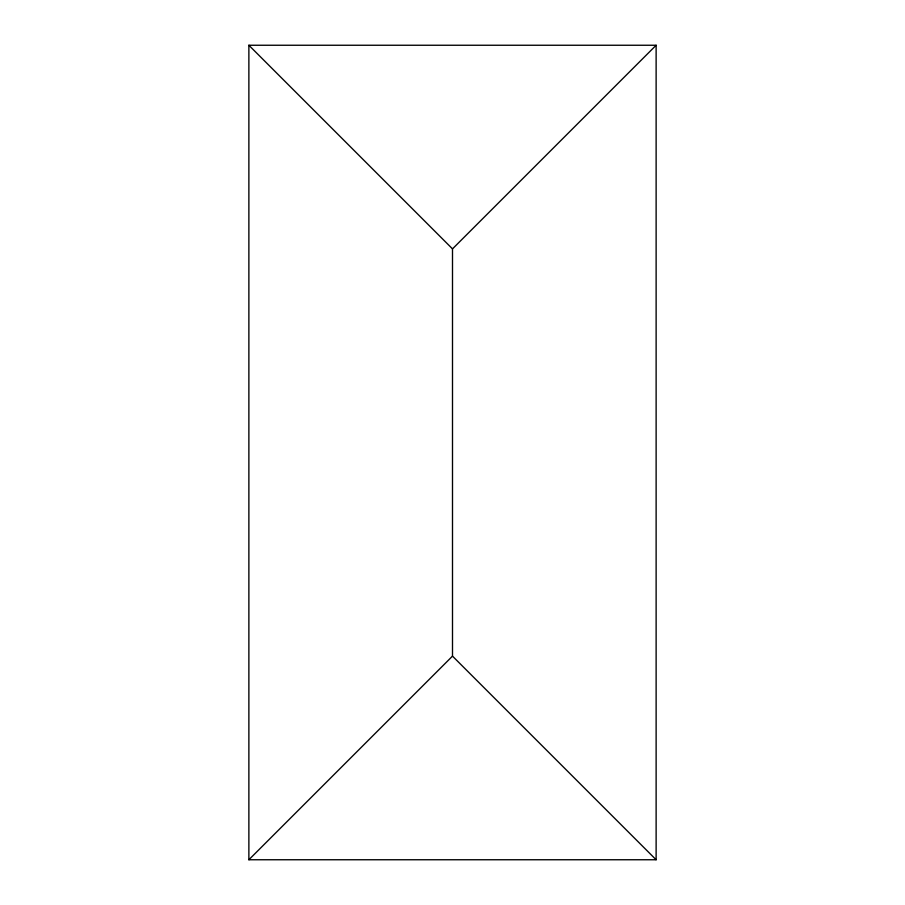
<?xml version="1.0" encoding="UTF-8"?>
<svg xmlns="http://www.w3.org/2000/svg" width="905" height="905" viewBox="0 0 905 905"><rect width="100%" height="100%" fill="white"/><g stroke="black" fill="none" stroke-linecap="round" stroke-linejoin="round"><path stroke-width="1.36" d="M656.125 859.75L452.5 656.125L452.5 248.875L656.125 45.25L248.875 45.25L248.875 859.75L656.125 859.75L656.125 45.25M248.875 859.75L452.5 656.125M248.875 45.25L452.5 248.875"/></g></svg>
